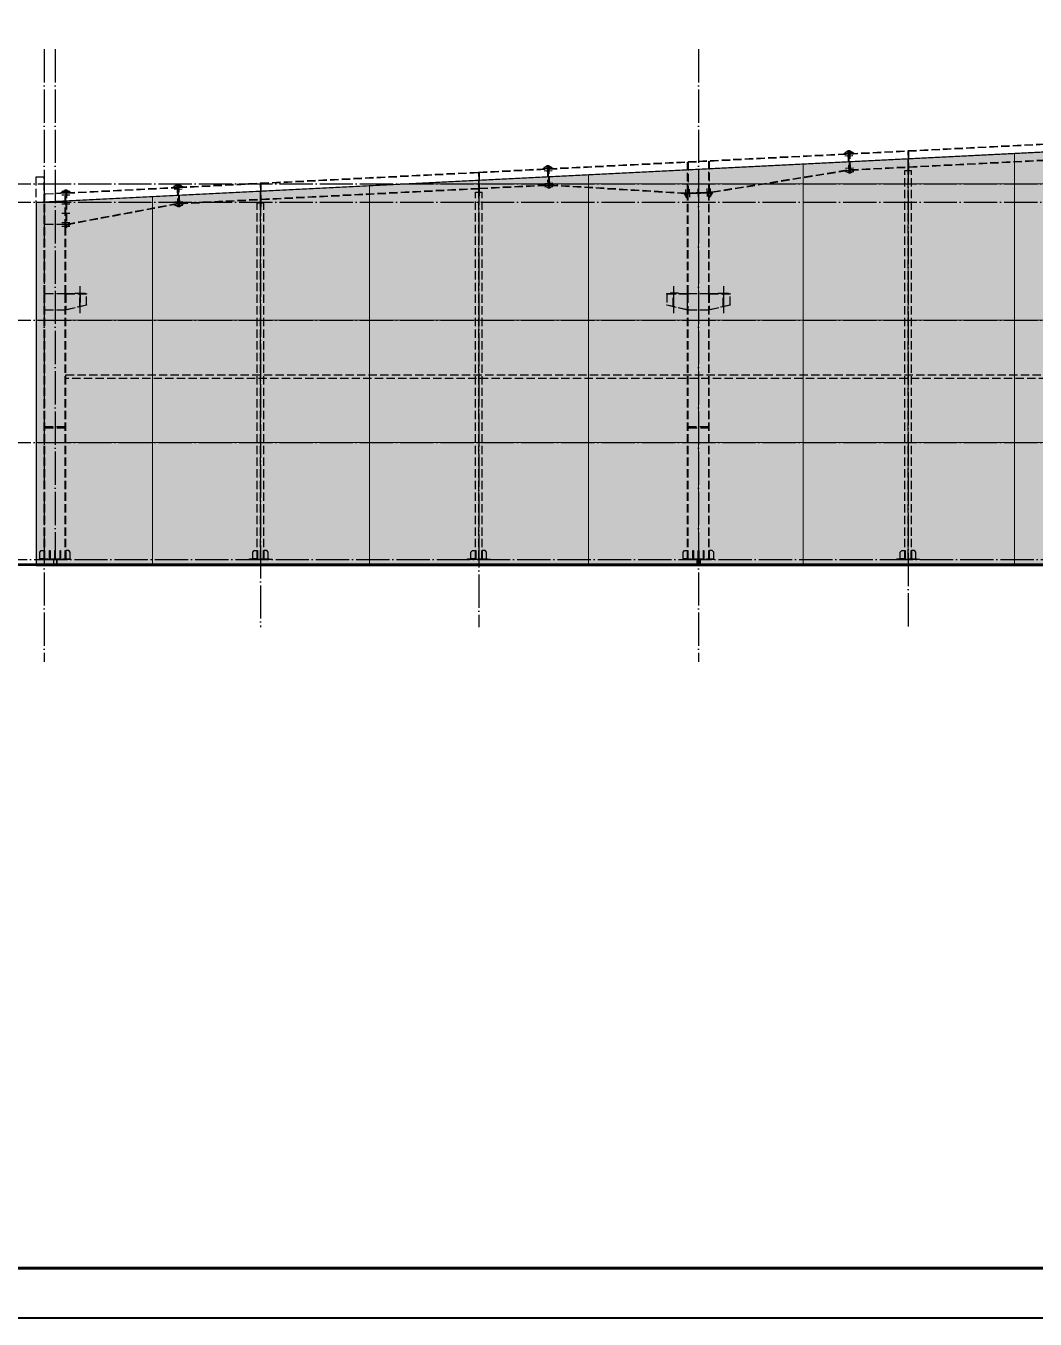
# Model space of a CAD drawing. Extents: x 447413 to 2975780, y -1432727 to 1301644.
# Drawn here: x 2283984 to 2314312, y -835904 to -797017 of the extents above; entities that cross this region are included whole.
import ezdxf

# ---------------------------------------------------------------- set-up
doc = ezdxf.new("R2010")
doc.units = 0
doc.header["$LTSCALE"] = 1000
doc.header["$MEASUREMENT"] = 0
doc.linetypes.add('DASH', pattern=[0.35, 0.25, -0.1])
doc.linetypes.add('DOTE', pattern=[2.42, 2, -0.2, 0.02, -0.2])
for name, color, linetype in [('114', 2, 'Continuous'), ('116', 1, 'Continuous'), ('DOTE', 1, 'Continuous'), ('图框', 253, 'Continuous'), ('墙梁', 2, 'Continuous'), ('字符串标注', 253, 'Continuous'), ('柱子', 3, 'Continuous'), ('钢板标注', 253, 'Continuous')]:
    doc.layers.add(name, color=color, linetype=linetype)

# ---------------------------------------------------------------- blocks, each defined once
blk = doc.blocks.new('A$C6B0021A6')
at = {"layer": '图框', "color": 2, "const_width": 40, "elevation": -84000}
blk.add_lwpolyline([(20, 84120), (118920, 84120), (118920, 20), (20, 20)], close=True, dxfattribs=at)
at = {"layer": '图框', "color": 153, "const_width": 58, "elevation": -84000}
blk.add_lwpolyline([(111420, 1020), (2520, 1020), (2520, 83120), (111420, 83120)], close=True, dxfattribs=at)

msp = doc.modelspace()

# ---------------------------------------------------------------- hatches: boundary and pattern name
h = msp.add_hatch()
h.set_pattern_fill('AR-B816', color=8, scale=200)
h.set_pattern_definition([(0, (879524.17, -1182983.88), (0, 242.6208), []), (90, (879524.17, -1182983.88), (-242.6208, 242.6208), [242.6208, -242.6208])])
h.paths.add_polyline_path([(2332314.1, -799926.6), (2284294.2, -802328.6), (2284294.2, -813242.8), (2380314.2, -813242.8), (2380314.2, -802327.6)])

# ---------------------------------------------------------------- linework, layer by layer
at = {"elevation": 126000}
msp.add_lwpolyline([(2332314.1, -799926.6), (2284294.2, -802328.6), (2284294.2, -813242.8), (2380314.2, -813242.8), (2380314.2, -802327.6)], close=True, dxfattribs=at)
at = {"const_width": 80, "elevation": 126000}
msp.add_lwpolyline([(2282937.9, -813216.3), (2381222.9, -813216.3)], dxfattribs=at)
at = {"layer": '114', "ltscale": 0.1}
for p, q in [((2308592.1, -800817.4, 126000), (2308831.8, -800805.4, 126000)), ((2308597.3, -800923.2, 126000), (2308837, -800911.3, 126000)), ((2299552.1, -801269.6, 126000), (2299791.8, -801257.6, 126000)), ((2299557.4, -801375.5, 126000), (2299797.1, -801363.5, 126000)), ((2308616.2, -801300.7, 126000), (2308855.9, -801288.7, 126000)), ((2308621.5, -801406.6, 126000), (2308861.2, -801394.7, 126000)), ((2288432, -801826.2, 126000), (2288671.7, -801814.2, 126000)), ((2299576.3, -801753, 126000), (2299816, -801741, 126000)), ((2299581.6, -801858.9, 126000), (2299821.3, -801846.9, 126000)), ((2285068.2, -801987.6, 126000), (2285308.2, -801987.6, 126000)), ((2285068.2, -802093.6, 126000), (2285308.2, -802093.6, 126000)), ((2288437.3, -801932.1, 126000), (2288677, -801920.1, 126000)), ((2303827.9, -802175, 126000), (2303819, -801935.2, 126000)), ((2303933.8, -802171.1, 126000), (2303924.9, -801931.3, 126000)), ((2304197.7, -802161.3, 126000), (2304188.8, -801921.5, 126000)), ((2304461.9, -802151.5, 126000), (2304453, -801911.7, 126000)), ((2304567.8, -802147.6, 126000), (2304559, -801907.8, 126000)), ((2285068.2, -802372.6, 126000), (2285308.2, -802372.6, 126000)), ((2288456.2, -802309.4, 126000), (2288695.9, -802297.4, 126000)), ((2288461.5, -802415.4, 126000), (2288701.2, -802403.4, 126000)), ((2285068.2, -802651.6, 126000), (2285308.2, -802651.6, 126000)), ((2285068.2, -802931.6, 126000), (2285308.2, -802931.6, 126000)), ((2285068.2, -803037.8, 126000), (2285308.2, -803037.8, 126000))]:
    msp.add_line(p, q, dxfattribs=at)
at = {"layer": '114', "color": 1, "lineweight": 18, "ltscale": 0.1}
for p, q in [((2308691.9, -800812.4, 126000), (2308731.9, -800810.4, 126000)), ((2308697.2, -800918.3, 126000), (2308737.2, -800916.3, 126000)), ((2299652, -801264.6, 126000), (2299691.9, -801262.6, 126000)), ((2299657.3, -801370.5, 126000), (2299697.2, -801368.5, 126000)), ((2308716.1, -801295.7, 126000), (2308756, -801293.7, 126000)), ((2308721.4, -801401.7, 126000), (2308761.3, -801399.7, 126000)), ((2288531.9, -801821.2, 126000), (2288571.9, -801819.2, 126000)), ((2299676.2, -801748, 126000), (2299716.1, -801746, 126000)), ((2299681.5, -801853.9, 126000), (2299721.4, -801851.9, 126000)), ((2285168.2, -801987.6, 126000), (2285208.2, -801987.6, 126000)), ((2285168.2, -802093.6, 126000), (2285208.2, -802093.6, 126000)), ((2288537.2, -801927.1, 126000), (2288577.2, -801925.1, 126000)), ((2303824.2, -802075.1, 126000), (2303822.7, -802035.1, 126000)), ((2303930.1, -802071.2, 126000), (2303928.7, -802031.2, 126000)), ((2304194, -802061.4, 126000), (2304192.5, -802021.4, 126000)), ((2304458.2, -802051.6, 126000), (2304456.7, -802011.6, 126000)), ((2304564.1, -802047.7, 126000), (2304562.7, -802007.7, 126000)), ((2285168.2, -802372.6, 126000), (2285208.2, -802372.6, 126000)), ((2288556.1, -802304.4, 126000), (2288596.1, -802302.4, 126000)), ((2288561.4, -802410.4, 126000), (2288601.4, -802408.4, 126000)), ((2285168.2, -802651.6, 126000), (2285208.2, -802651.6, 126000)), ((2285168.2, -802931.6, 126000), (2285208.2, -802931.6, 126000)), ((2285168.2, -803037.8, 126000), (2285208.2, -803037.8, 126000))]:
    msp.add_line(p, q, dxfattribs=at)
at = {"layer": '116', "ltscale": 0.1}
for p, q in [((2284809.2, -813066.3, 126000), (2284809.2, -813216.3, 126000)), ((2284817.7, -813066.3, 126000), (2284817.7, -813216.3, 126000)), ((2284900.7, -813066.3, 126000), (2284900.7, -813216.3, 126000)), ((2284909.2, -813066.3, 126000), (2284909.2, -813216.3, 126000)), ((2304144.2, -813066.3, 126000), (2304144.2, -813216.3, 126000)), ((2304152.7, -813066.3, 126000), (2304152.7, -813216.3, 126000)), ((2304235.7, -813066.3, 126000), (2304235.7, -813216.3, 126000)), ((2304244.2, -813066.3, 126000), (2304244.2, -813216.3, 126000)), ((2284809.2, -813216.3, 126000), (2284909.2, -813216.3, 126000)), ((2304144.2, -813216.3, 126000), (2304244.2, -813216.3, 126000))]:
    msp.add_line(p, q, dxfattribs=at)
at = {"layer": 'DOTE', "color": 8, "linetype": 'DOTE', "ltscale": 0.5}
for p, q in [((2284534.2, -797720.1, 126000), (2284534.2, -816144.2, 126000)), ((2284859.2, -797720.1, 126000), (2284859.2, -813066.3, 126000)), ((2304194.2, -797720.1, 126000), (2304194.2, -816144.2, 126000)), ((2310494.2, -800767.3, 126000), (2310494.2, -815102.4, 126000)), ((2297594.2, -801412.7, 126000), (2297594.2, -815102.4, 126000)), ((2291034.2, -801741, 126000), (2291034.2, -815102.4, 126000)), ((2283020.4, -813066.3, 126000), (2384188.3, -813066.3, 126000)), ((2283020.4, -813216.3, 126000), (2384188.3, -813216.3, 126000))]:
    msp.add_line(p, q, dxfattribs=at)
at = {"layer": 'DOTE'}
for p, q in [((2285609.2, -804840.2, 126000), (2285609.2, -805651.6, 126000)), ((2303444.2, -804840.2, 126000), (2303444.2, -805651.6, 126000)), ((2304944.2, -804840.2, 126000), (2304944.2, -805651.6, 126000))]:
    msp.add_line(p, q, dxfattribs=at)
at = {"layer": 'DOTE', "color": 8, "linetype": 'DOTE', "ltscale": 0.5, "elevation": 126000}
for points in [[(2281923, -801766.3), (2384144.5, -801766.3)], [(2281923, -802316.3), (2384144.5, -802316.3)], [(2281923, -805866.3), (2384144.5, -805866.3)], [(2281923, -809541.3), (2336456.7, -809541.3)]]:
    msp.add_lwpolyline(points, dxfattribs=at)
at = {"layer": '墙梁', "color": 2, "const_width": 30, "elevation": 126000}
for points in [[(2284294.2, -802328.6), (2332314.1, -799926.6)], [(2369093.3, -801766.3), (2295534.9, -801766.3)], [(2380314.2, -805866.3), (2284294.2, -805866.3)], [(2380314.2, -809541.3), (2284294.2, -809541.3)]]:
    msp.add_lwpolyline(points, dxfattribs=at)
at = {"layer": '墙梁', "color": 3, "const_width": 30, "elevation": 126000}
for points in [[(2310494.2, -813266.6), (2310494.2, -801018.1)], [(2313694.2, -813216.3), (2313694.2, -800858)], [(2304194.2, -813216.3), (2304194.2, -801333.2)], [(2307344.2, -813216.3), (2307344.2, -801175.6)], [(2294314.2, -813216.3), (2294314.2, -801827.4)], [(2297594.2, -813216.3), (2297594.2, -801663.3)], [(2300894.2, -813216.3), (2300894.2, -801498.3)], [(2287784.2, -813216.3), (2287784.2, -802154)], [(2291034.2, -813216.3), (2291034.2, -801991.5)], [(2284294.2, -813216.3), (2284294.2, -802316.3)]]:
    msp.add_lwpolyline(points, dxfattribs=at)
at = {"layer": '字符串标注', "const_width": 0.1, "elevation": 126000}
msp.add_lwpolyline([(2284859.2, -807633.2, 1), (2284859.1, -807633.2, 1)], format="xyb", close=True, dxfattribs=at)
at = {"layer": '柱子', "color": 254, "linetype": 'DASH'}
for p, q in [((2310494.2, -800767.3, 126000), (2316894.2, -800447.3, 126000)), ((2310495, -800783.3, 126000), (2316895, -800463.3, 126000)), ((2299694.2, -801307.6, 126000), (2304194.2, -801082.3, 126000)), ((2304194.2, -801082.3, 126000), (2308694.2, -800857.3, 126000)), ((2304195, -801098.3, 126000), (2308695, -800873.3, 126000)), ((2304503.2, -801082.9, 126000), (2304519.2, -801082.1, 126000)), ((2304503.2, -802009.9, 126000), (2304503.2, -801082.9, 126000)), ((2304519.2, -801082.1, 126000), (2304519.2, -802009.3, 126000)), ((2308559.3, -800864.1, 126000), (2308689.7, -800767.4, 126000)), ((2308674.2, -800858.3, 126000), (2308559.3, -800864.1, 126000)), ((2308693.2, -800837.4, 126000), (2308674.2, -800858.3, 126000)), ((2308689.7, -800767.4, 126000), (2308709.7, -800766.4, 126000)), ((2308723.6, -801446.6, 126000), (2308689.7, -800767.4, 126000)), ((2308689.7, -800767.4, 126000), (2308693.2, -800837.4, 126000)), ((2308709.7, -800766.4, 126000), (2308729.6, -800765.4, 126000)), ((2308709.7, -800766.4, 126000), (2308743.6, -801445.6, 126000)), ((2308743.6, -801445.6, 126000), (2308709.7, -800766.4, 126000)), ((2308729.6, -800765.4, 126000), (2308763.6, -801444.6, 126000)), ((2308733.1, -800835.4, 126000), (2308729.6, -800765.4, 126000)), ((2308729.6, -800765.4, 126000), (2308869, -800848.6, 126000)), ((2308754.1, -800854.3, 126000), (2308733.1, -800835.4, 126000)), ((2308734.1, -800855.3, 126000), (2310494.2, -800767.3, 126000)), ((2308734.9, -800871.3, 126000), (2310495, -800783.3, 126000)), ((2308869, -800848.6, 126000), (2308754.1, -800854.3, 126000)), ((2310498.2, -800783.2, 126000), (2310508.2, -800782.7, 126000)), ((2310498.2, -801251.7, 126000), (2310498.2, -800783.2, 126000)), ((2310508.2, -800782.7, 126000), (2310508.2, -801251.2, 126000)), ((2310518.3, -801250.7, 126000), (2316918.3, -800930.7, 126000)), ((2310519.1, -801266.7, 126000), (2316919.1, -800946.7, 126000)), ((2291034.2, -801741, 126000), (2297594.2, -801412.7, 126000)), ((2291035, -801757, 126000), (2297595, -801428.6, 126000)), ((2297594.2, -801412.7, 126000), (2299654.2, -801309.6, 126000)), ((2297595, -801428.6, 126000), (2299655, -801325.5, 126000)), ((2297598.2, -801428.5, 126000), (2297608.2, -801428, 126000)), ((2297598.2, -801897.1, 126000), (2297598.2, -801428.5, 126000)), ((2297608.2, -801428, 126000), (2297608.2, -801896.6, 126000)), ((2299519.4, -801316.3, 126000), (2299649.7, -801219.7, 126000)), ((2299634.2, -801310.6, 126000), (2299519.4, -801316.3, 126000)), ((2299653.2, -801289.6, 126000), (2299634.2, -801310.6, 126000)), ((2299649.7, -801219.7, 126000), (2299669.7, -801218.7, 126000)), ((2299683.7, -801898.8, 126000), (2299649.7, -801219.7, 126000)), ((2299649.7, -801219.7, 126000), (2299653.2, -801289.6, 126000)), ((2299669.7, -801218.7, 126000), (2299689.7, -801217.7, 126000)), ((2299669.7, -801218.7, 126000), (2299703.7, -801897.8, 126000)), ((2299703.7, -801897.8, 126000), (2299669.7, -801218.7, 126000)), ((2299689.7, -801217.7, 126000), (2299723.7, -801896.8, 126000)), ((2299693.2, -801287.6, 126000), (2299689.7, -801217.7, 126000)), ((2299689.7, -801217.7, 126000), (2299829, -801300.8, 126000)), ((2299714.1, -801306.6, 126000), (2299693.2, -801287.6, 126000)), ((2299695, -801323.5, 126000), (2304195, -801098.3, 126000)), ((2299829, -801300.8, 126000), (2299714.1, -801306.6, 126000)), ((2303869.2, -801114.6, 126000), (2303885.2, -801113.8, 126000)), ((2303869.2, -802033.4, 126000), (2303869.2, -801114.6, 126000)), ((2303885.2, -801113.8, 126000), (2303885.2, -802032.8, 126000)), ((2304607.8, -802006, 126000), (2308718.3, -801340.6, 126000)), ((2304608.4, -802022.1, 126000), (2308719.1, -801356.7, 126000)), ((2308585.9, -801378.3, 126000), (2308699.4, -801359.9, 126000)), ((2308723.6, -801446.6, 126000), (2308585.9, -801378.3, 126000)), ((2308699.4, -801359.9, 126000), (2308720.1, -801376.7, 126000)), ((2308720.1, -801376.7, 126000), (2308723.6, -801446.6, 126000)), ((2308743.6, -801445.6, 126000), (2308723.6, -801446.6, 126000)), ((2308763.6, -801444.6, 126000), (2308743.6, -801445.6, 126000)), ((2308758.3, -801338.7, 126000), (2310518.3, -801250.7, 126000)), ((2308759.1, -801354.7, 126000), (2310519.1, -801266.7, 126000)), ((2308760.1, -801374.7, 126000), (2308779.1, -801353.7, 126000)), ((2308763.6, -801444.6, 126000), (2308760.1, -801374.7, 126000)), ((2308893.9, -801348, 126000), (2308763.6, -801444.6, 126000)), ((2308779.1, -801353.7, 126000), (2308893.9, -801348, 126000)), ((2310394.2, -813046.3, 126000), (2310394.2, -801368, 126000)), ((2310394.2, -801368, 126000), (2310493.7, -801368, 126000)), ((2310394.2, -801368, 126000), (2310594.2, -801368, 126000)), ((2310493.7, -813046.3, 126000), (2310493.7, -801368, 126000)), ((2310494.7, -813046.3, 126000), (2310494.7, -801368, 126000)), ((2310494.7, -801368, 126000), (2310594.2, -801368, 126000)), ((2310508.2, -801251.2, 126000), (2310498.2, -801251.7, 126000)), ((2310498.2, -801267.8, 126000), (2310508.2, -801267.3, 126000)), ((2310498.2, -801478, 126000), (2310498.2, -801267.8, 126000)), ((2310508.2, -801267.3, 126000), (2310508.2, -801478, 126000)), ((2310594.2, -813046.3, 126000), (2310594.2, -801368, 126000)), ((2288399.3, -801872.9, 126000), (2288529.7, -801776.2, 126000)), ((2288533.2, -801846.2, 126000), (2288514.2, -801867.1, 126000)), ((2288529.7, -801776.2, 126000), (2288549.6, -801775.2, 126000)), ((2288563.7, -802456.4, 126000), (2288529.7, -801776.2, 126000)), ((2288529.7, -801776.2, 126000), (2288533.2, -801846.2, 126000)), ((2288549.6, -801775.2, 126000), (2288569.6, -801774.2, 126000)), ((2288549.6, -801775.2, 126000), (2288583.7, -802455.4, 126000)), ((2288583.7, -802455.4, 126000), (2288549.6, -801775.2, 126000)), ((2288569.6, -801774.2, 126000), (2288603.7, -802454.4, 126000)), ((2288573.1, -801844.2, 126000), (2288569.6, -801774.2, 126000)), ((2288569.6, -801774.2, 126000), (2288709, -801857.4, 126000)), ((2288594.1, -801863.1, 126000), (2288573.1, -801844.2, 126000)), ((2288574.1, -801864.1, 126000), (2291034.2, -801741, 126000)), ((2288574.9, -801880.1, 126000), (2291035, -801757, 126000)), ((2288709, -801857.4, 126000), (2288594.1, -801863.1, 126000)), ((2291038.2, -801756.8, 126000), (2291048.2, -801756.3, 126000)), ((2291038.2, -802225.4, 126000), (2291038.2, -801756.8, 126000)), ((2291048.2, -801756.3, 126000), (2291048.2, -802224.9, 126000)), ((2297618.4, -801896.1, 126000), (2299678.4, -801793, 126000)), ((2297619.2, -801912, 126000), (2299679.2, -801808.9, 126000)), ((2299544.4, -801815.7, 126000), (2299659.2, -801809.9, 126000)), ((2299683.7, -801898.8, 126000), (2299544.4, -801815.7, 126000)), ((2299659.2, -801809.9, 126000), (2299680.2, -801828.9, 126000)), ((2299680.2, -801828.9, 126000), (2299683.7, -801898.8, 126000)), ((2299718.4, -801790.9, 126000), (2303777.9, -802036.8, 126000)), ((2299719.2, -801806.9, 126000), (2303778.5, -802052.9, 126000)), ((2299720.2, -801826.9, 126000), (2299739.1, -801808.1, 126000)), ((2299723.7, -801896.8, 126000), (2299720.2, -801826.9, 126000)), ((2299853.9, -801815.1, 126000), (2299723.7, -801896.8, 126000)), ((2299739.1, -801808.1, 126000), (2299853.9, -801815.1, 126000)), ((2310508.2, -801478, 126000), (2310498.2, -801478, 126000)), ((2284534.2, -802066.3, 126000), (2285168.2, -802034.6, 126000)), ((2285168.2, -802050.6, 126000), (2284534.2, -802082.4, 126000)), ((2284534.2, -802082.4, 126000), (2284534.2, -802066.3, 126000)), ((2284534.2, -802082.4, 126000), (2284550.2, -802081.6, 126000)), ((2284534.2, -805066.3, 126000), (2284534.2, -802082.4, 126000)), ((2284550.2, -805066.3, 126000), (2284550.2, -802081.6, 126000)), ((2285038.3, -802041.1, 126000), (2285168.2, -801949.6, 126000)), ((2285148.2, -802035.6, 126000), (2285038.3, -802041.1, 126000)), ((2285168.2, -802014.6, 126000), (2285148.2, -802035.6, 126000)), ((2285168.2, -803082.8, 126000), (2285168.2, -801942.8, 126000)), ((2285168.2, -801942.8, 126000), (2285188.2, -801942.8, 126000)), ((2285168.2, -801949.6, 126000), (2285168.2, -802014.6, 126000)), ((2285168.2, -802034.6, 126000), (2285168.2, -802050.6, 126000)), ((2285188.2, -801942.8, 126000), (2285188.2, -803082.8, 126000)), ((2285188.2, -803082.8, 126000), (2285188.2, -801942.8, 126000)), ((2285188.2, -801942.8, 126000), (2285208.2, -801942.8, 126000)), ((2285208.2, -802032.6, 126000), (2288534.2, -801866.1, 126000)), ((2285208.2, -802048.6, 126000), (2288535, -801882.1, 126000)), ((2285208.2, -801942.8, 126000), (2285208.2, -803082.8, 126000)), ((2285208.2, -802012.6, 126000), (2285208.2, -801947.6, 126000)), ((2285208.2, -801947.6, 126000), (2285338, -802026.1, 126000)), ((2285228.1, -802031.6, 126000), (2285208.2, -802012.6, 126000)), ((2285338, -802026.1, 126000), (2285228.1, -802031.6, 126000)), ((2288514.2, -801867.1, 126000), (2288399.3, -801872.9, 126000)), ((2288598.3, -802347.5, 126000), (2291058.4, -802224.4, 126000)), ((2288599.1, -802363.5, 126000), (2291059.2, -802240.4, 126000)), ((2291048.2, -802224.9, 126000), (2291038.2, -802225.4, 126000)), ((2291038.2, -802241.4, 126000), (2291048.2, -802240.9, 126000)), ((2291038.2, -802456.6, 126000), (2291038.2, -802241.4, 126000)), ((2291048.2, -802240.9, 126000), (2291048.2, -802456.6, 126000)), ((2291058.4, -802224.4, 126000), (2297618.4, -801896.1, 126000)), ((2291059.2, -802240.4, 126000), (2297619.2, -801912, 126000)), ((2297494.2, -813046.3, 126000), (2297494.2, -802013.3, 126000)), ((2297494.2, -802013.3, 126000), (2297593.7, -802013.3, 126000)), ((2297494.2, -802013.3, 126000), (2297694.2, -802013.3, 126000)), ((2297593.7, -813046.3, 126000), (2297593.7, -802013.3, 126000)), ((2297594.7, -813046.3, 126000), (2297594.7, -802013.3, 126000)), ((2297594.7, -802013.3, 126000), (2297694.2, -802013.3, 126000)), ((2297608.2, -801896.6, 126000), (2297598.2, -801897.1, 126000)), ((2297598.2, -801913.1, 126000), (2297608.2, -801912.6, 126000)), ((2297598.2, -802123.3, 126000), (2297598.2, -801913.1, 126000)), ((2297608.2, -802123.3, 126000), (2297598.2, -802123.3, 126000)), ((2297608.2, -801912.6, 126000), (2297608.2, -802123.3, 126000)), ((2297694.2, -813046.3, 126000), (2297694.2, -802013.3, 126000)), ((2299703.7, -801897.8, 126000), (2299683.7, -801898.8, 126000)), ((2299723.7, -801896.8, 126000), (2299703.7, -801897.8, 126000)), ((2303777.9, -802036.8, 126000), (2304607.8, -802006, 126000)), ((2303778.6, -802056.8, 126000), (2303777.9, -802036.8, 126000)), ((2304608.5, -802026, 126000), (2303778.6, -802056.8, 126000)), ((2303778.6, -802056.8, 126000), (2304608.5, -802026, 126000)), ((2303779.4, -802076.8, 126000), (2303778.6, -802056.8, 126000)), ((2304609.3, -802046, 126000), (2303779.4, -802076.8, 126000)), ((2303784.2, -802076.6, 126000), (2303849.2, -802074.2, 126000)), ((2303869.2, -802203.4, 126000), (2303784.2, -802076.6, 126000)), ((2303849.2, -802074.2, 126000), (2303869.2, -802093.4, 126000)), ((2303885.2, -802032.8, 126000), (2303869.2, -802033.4, 126000)), ((2303869.2, -802073.4, 126000), (2303885.2, -802072.8, 126000)), ((2303869.2, -805066.3, 126000), (2303869.2, -802073.4, 126000)), ((2303869.2, -802093.4, 126000), (2303869.2, -802203.4, 126000)), ((2303885.2, -805066.3, 126000), (2303885.2, -802072.8, 126000)), ((2304519.2, -802009.3, 126000), (2304503.2, -802009.9, 126000)), ((2304503.2, -802049.9, 126000), (2304519.2, -802049.3, 126000)), ((2304503.2, -805066.3, 126000), (2304503.2, -802049.9, 126000)), ((2304604.1, -802046.2, 126000), (2304519.2, -802179.3, 126000)), ((2304519.2, -802069.3, 126000), (2304539.2, -802048.6, 126000)), ((2304519.2, -805066.3, 126000), (2304519.2, -802049.3, 126000)), ((2304519.2, -802179.3, 126000), (2304519.2, -802069.3, 126000)), ((2304539.2, -802048.6, 126000), (2304604.1, -802046.2, 126000)), ((2304607.8, -802006, 126000), (2304608.5, -802026, 126000)), ((2304608.5, -802026, 126000), (2304609.3, -802046, 126000)), ((2285208.2, -802976.6, 126000), (2288558.4, -802349.4, 126000)), ((2285208.2, -802992.8, 126000), (2288559.2, -802365.5, 126000)), ((2288426.5, -802390.3, 126000), (2288539.5, -802369.2, 126000)), ((2288563.7, -802455.4, 126000), (2288426.5, -802390.3, 126000)), ((2288539.5, -802369.2, 126000), (2288560.2, -802385.5, 126000)), ((2288560.2, -802385.5, 126000), (2288563.7, -802455.4, 126000)), ((2288583.7, -802455.4, 126000), (2288563.7, -802456.4, 126000)), ((2288603.7, -802454.4, 126000), (2288583.7, -802455.4, 126000)), ((2288600.1, -802383.5, 126000), (2288619.1, -802362.5, 126000)), ((2288603.6, -802453.4, 126000), (2288600.1, -802383.5, 126000)), ((2288733.9, -802356.8, 126000), (2288603.6, -802453.4, 126000)), ((2288619.1, -802362.5, 126000), (2288733.9, -802356.8, 126000)), ((2290934.2, -813046.3, 126000), (2290934.2, -802341.6, 126000)), ((2290934.2, -802341.6, 126000), (2291033.7, -802341.6, 126000)), ((2290934.2, -802341.6, 126000), (2291134.2, -802341.6, 126000)), ((2291033.7, -813046.3, 126000), (2291033.7, -802341.6, 126000)), ((2291034.7, -813046.3, 126000), (2291034.7, -802341.6, 126000)), ((2291034.7, -802341.6, 126000), (2291134.2, -802341.6, 126000)), ((2291048.2, -802456.6, 126000), (2291038.2, -802456.6, 126000)), ((2291134.2, -813046.3, 126000), (2291134.2, -802341.6, 126000)), ((2284550.2, -802976.7, 126000), (2285168.2, -802976.7, 126000)), ((2284550.2, -802992.7, 126000), (2284550.2, -802976.7, 126000)), ((2285168.2, -802992.7, 126000), (2284550.2, -802992.7, 126000)), ((2285168.2, -802976.7, 126000), (2285168.2, -802992.7, 126000)), ((2285336, -802968.9, 126000), (2285208.2, -803077.8, 126000)), ((2285208.2, -803012.8, 126000), (2285227.8, -802989.2, 126000)), ((2285208.2, -803077.8, 126000), (2285208.2, -803012.8, 126000)), ((2285227.8, -802989.2, 126000), (2285336, -802968.9, 126000)), ((2285168.2, -805066.3, 126000), (2285168.2, -803082.8, 126000)), ((2285168.2, -803082.8, 126000), (2285184.2, -803082.8, 126000)), ((2285188.2, -803082.8, 126000), (2285168.2, -803082.8, 126000)), ((2285184.2, -805066.3, 126000), (2285184.2, -803082.8, 126000)), ((2285208.2, -803082.8, 126000), (2285188.2, -803082.8, 126000)), ((2284534.2, -813046.3, 126000), (2284534.2, -805066.3, 126000)), ((2284534.2, -805066.3, 126000), (2284550.2, -805066.3, 126000)), ((2284550.2, -813046.3, 126000), (2284550.2, -805066.3, 126000)), ((2284550.2, -805066.3, 126000), (2285168.2, -805066.3, 126000)), ((2284550.2, -805066.3, 126000), (2285168.2, -805066.3, 126000)), ((2284550.2, -805077.3, 126000), (2284550.2, -805066.3, 126000)), ((2285168.2, -805077.3, 126000), (2284550.2, -805077.3, 126000)), ((2285168.2, -813046.3, 126000), (2285168.2, -805066.3, 126000)), ((2285168.2, -805066.3, 126000), (2285184.2, -805066.3, 126000)), ((2285168.2, -805066.3, 126000), (2285168.2, -805077.3, 126000)), ((2285184.2, -813046.3, 126000), (2285184.2, -805066.3, 126000)), ((2285184.2, -805066.3, 126000), (2285809.2, -805066.3, 126000)), ((2285184.2, -805082.3, 126000), (2285184.2, -805066.3, 126000)), ((2285809.2, -805082.3, 126000), (2285184.2, -805082.3, 126000)), ((2285184.2, -805082.3, 126000), (2285184.2, -805550.3, 126000)), ((2285809.2, -805082.3, 126000), (2285184.2, -805082.3, 126000)), ((2285454.2, -805050.3, 126000), (2285764.2, -805050.3, 126000)), ((2285454.2, -805066.3, 126000), (2285454.2, -805050.3, 126000)), ((2285764.2, -805066.3, 126000), (2285454.2, -805066.3, 126000)), ((2285603.7, -805449.7, 126000), (2285603.7, -805082.3, 126000)), ((2285603.7, -805082.3, 126000), (2285614.7, -805082.3, 126000)), ((2285614.7, -805082.3, 126000), (2285614.7, -805447, 126000)), ((2285764.2, -805050.3, 126000), (2285764.2, -805066.3, 126000)), ((2285809.2, -805066.3, 126000), (2285809.2, -805082.3, 126000)), ((2285809.2, -805400.3, 126000), (2285809.2, -805082.3, 126000)), ((2303244.2, -805066.3, 126000), (2303869.2, -805066.3, 126000)), ((2303244.2, -805082.3, 126000), (2303244.2, -805066.3, 126000)), ((2303869.2, -805082.3, 126000), (2303244.2, -805082.3, 126000)), ((2303244.2, -805082.3, 126000), (2303244.2, -805400.3, 126000)), ((2303869.2, -805082.3, 126000), (2303244.2, -805082.3, 126000)), ((2303599.2, -805050.3, 126000), (2303289.2, -805050.3, 126000)), ((2303289.2, -805050.3, 126000), (2303289.2, -805066.3, 126000)), ((2303289.2, -805066.3, 126000), (2303599.2, -805066.3, 126000)), ((2303438.7, -805447, 126000), (2303438.7, -805082.3, 126000)), ((2303438.7, -805082.3, 126000), (2303449.7, -805082.3, 126000)), ((2303449.7, -805082.3, 126000), (2303449.7, -805449.7, 126000)), ((2303599.2, -805066.3, 126000), (2303599.2, -805050.3, 126000)), ((2303869.2, -813046.3, 126000), (2303869.2, -805066.3, 126000)), ((2303869.2, -805066.3, 126000), (2303885.2, -805066.3, 126000)), ((2303869.2, -805066.3, 126000), (2303869.2, -805082.3, 126000)), ((2303869.2, -805550.3, 126000), (2303869.2, -805082.3, 126000)), ((2303885.2, -813046.3, 126000), (2303885.2, -805066.3, 126000)), ((2303885.2, -805066.3, 126000), (2304503.2, -805066.3, 126000)), ((2303885.2, -805066.3, 126000), (2304503.2, -805066.3, 126000)), ((2303885.2, -805077.3, 126000), (2303885.2, -805066.3, 126000)), ((2304503.2, -805077.3, 126000), (2303885.2, -805077.3, 126000)), ((2304503.2, -813046.3, 126000), (2304503.2, -805066.3, 126000)), ((2304503.2, -805066.3, 126000), (2304519.2, -805066.3, 126000)), ((2304503.2, -805066.3, 126000), (2304503.2, -805077.3, 126000)), ((2304519.2, -813046.3, 126000), (2304519.2, -805066.3, 126000)), ((2304519.2, -805066.3, 126000), (2305144.2, -805066.3, 126000)), ((2304519.2, -805082.3, 126000), (2304519.2, -805066.3, 126000)), ((2305144.2, -805082.3, 126000), (2304519.2, -805082.3, 126000)), ((2304519.2, -805082.3, 126000), (2304519.2, -805550.3, 126000)), ((2305144.2, -805082.3, 126000), (2304519.2, -805082.3, 126000)), ((2304789.2, -805050.3, 126000), (2305099.2, -805050.3, 126000)), ((2304789.2, -805066.3, 126000), (2304789.2, -805050.3, 126000)), ((2305099.2, -805066.3, 126000), (2304789.2, -805066.3, 126000)), ((2304938.7, -805449.7, 126000), (2304938.7, -805082.3, 126000)), ((2304938.7, -805082.3, 126000), (2304949.7, -805082.3, 126000)), ((2304949.7, -805082.3, 126000), (2304949.7, -805447, 126000)), ((2305099.2, -805050.3, 126000), (2305099.2, -805066.3, 126000)), ((2305144.2, -805066.3, 126000), (2305144.2, -805082.3, 126000)), ((2305144.2, -805400.3, 126000), (2305144.2, -805082.3, 126000)), ((2284550.2, -805555.3, 126000), (2285168.2, -805555.3, 126000)), ((2284550.2, -805566.3, 126000), (2284550.2, -805555.3, 126000)), ((2285168.2, -805566.3, 126000), (2284550.2, -805566.3, 126000)), ((2285168.2, -805555.3, 126000), (2285168.2, -805566.3, 126000)), ((2285184.2, -805550.3, 126000), (2285809.2, -805400.3, 126000)), ((2285184.2, -805550.3, 126000), (2285809.2, -805400.3, 126000)), ((2285809.2, -805416.3, 126000), (2285184.2, -805566.3, 126000)), ((2285184.2, -805566.3, 126000), (2285184.2, -805550.3, 126000)), ((2285809.2, -805400.3, 126000), (2285809.2, -805416.3, 126000)), ((2303244.2, -805400.3, 126000), (2303869.2, -805550.3, 126000)), ((2303244.2, -805400.3, 126000), (2303869.2, -805550.3, 126000)), ((2303244.2, -805416.3, 126000), (2303244.2, -805400.3, 126000)), ((2303869.2, -805566.3, 126000), (2303244.2, -805416.3, 126000)), ((2303869.2, -805550.3, 126000), (2303869.2, -805566.3, 126000)), ((2303885.2, -805555.3, 126000), (2304503.2, -805555.3, 126000)), ((2303885.2, -805566.3, 126000), (2303885.2, -805555.3, 126000)), ((2304503.2, -805566.3, 126000), (2303885.2, -805566.3, 126000)), ((2304503.2, -805555.3, 126000), (2304503.2, -805566.3, 126000)), ((2304519.2, -805550.3, 126000), (2305144.2, -805400.3, 126000)), ((2304519.2, -805550.3, 126000), (2305144.2, -805400.3, 126000)), ((2305144.2, -805416.3, 126000), (2304519.2, -805566.3, 126000)), ((2304519.2, -805566.3, 126000), (2304519.2, -805550.3, 126000)), ((2305144.2, -805400.3, 126000), (2305144.2, -805416.3, 126000)), ((2284550.2, -809066.3, 126000), (2285168.2, -809066.3, 126000)), ((2285168.2, -809116.3, 126000), (2284550.2, -809116.3, 126000)), ((2303885.2, -809066.3, 126000), (2304503.2, -809066.3, 126000)), ((2304503.2, -809116.3, 126000), (2303885.2, -809116.3, 126000)), ((2284399.2, -812841.3, 126000), (2284444.2, -812796.3, 126000)), ((2284399.2, -813046.3, 126000), (2284399.2, -812841.3, 126000)), ((2284399.2, -813066.3, 126000), (2284399.2, -813046.3, 126000)), ((2284399.2, -813046.3, 126000), (2285319.2, -813046.3, 126000)), ((2284514.2, -813046.3, 126000), (2284399.2, -813046.3, 126000)), ((2285319.2, -813066.3, 126000), (2284399.2, -813066.3, 126000)), ((2284444.2, -812796.3, 126000), (2284534.2, -812796.3, 126000)), ((2284534.2, -813026.3, 126000), (2284514.2, -813046.3, 126000)), ((2284534.2, -812796.3, 126000), (2284534.2, -813026.3, 126000)), ((2284534.2, -813046.3, 126000), (2284534.2, -812796.3, 126000)), ((2284534.2, -812796.3, 126000), (2284544.2, -812796.3, 126000)), ((2284544.2, -813046.3, 126000), (2284534.2, -813046.3, 126000)), ((2284544.2, -812796.3, 126000), (2284544.2, -813046.3, 126000)), ((2284692.7, -813046.3, 126000), (2284692.7, -812796.3, 126000)), ((2284692.7, -812796.3, 126000), (2284708.7, -812796.3, 126000)), ((2284708.7, -813046.3, 126000), (2284692.7, -813046.3, 126000)), ((2284708.7, -812796.3, 126000), (2284708.7, -813046.3, 126000)), ((2284851.2, -813046.3, 126000), (2284851.2, -812796.3, 126000)), ((2284851.2, -812796.3, 126000), (2284867.2, -812796.3, 126000)), ((2284867.2, -813046.3, 126000), (2284851.2, -813046.3, 126000)), ((2284867.2, -812796.3, 126000), (2284867.2, -813046.3, 126000)), ((2285009.7, -813046.3, 126000), (2285009.7, -812796.3, 126000)), ((2285009.7, -812796.3, 126000), (2285025.7, -812796.3, 126000)), ((2285025.7, -813046.3, 126000), (2285009.7, -813046.3, 126000)), ((2285025.7, -812796.3, 126000), (2285025.7, -813046.3, 126000)), ((2285174.2, -813046.3, 126000), (2285174.2, -812796.3, 126000)), ((2285174.2, -812796.3, 126000), (2285184.2, -812796.3, 126000)), ((2285184.2, -813046.3, 126000), (2285174.2, -813046.3, 126000)), ((2285184.2, -812796.3, 126000), (2285184.2, -813026.3, 126000)), ((2285274.2, -812796.3, 126000), (2285184.2, -812796.3, 126000)), ((2285184.2, -812796.3, 126000), (2285184.2, -813046.3, 126000)), ((2285184.2, -813026.3, 126000), (2285204.2, -813046.3, 126000)), ((2285204.2, -813046.3, 126000), (2285319.2, -813046.3, 126000)), ((2285319.2, -812841.3, 126000), (2285274.2, -812796.3, 126000)), ((2285319.2, -813046.3, 126000), (2285319.2, -812841.3, 126000)), ((2285319.2, -813046.3, 126000), (2285319.2, -813066.3, 126000)), ((2290699.2, -813066.3, 126000), (2290699.2, -813046.3, 126000)), ((2290699.2, -813046.3, 126000), (2291369.2, -813046.3, 126000)), ((2291369.2, -813066.3, 126000), (2290699.2, -813066.3, 126000)), ((2290799.2, -812841.3, 126000), (2290844.2, -812796.3, 126000)), ((2290799.2, -813046.3, 126000), (2290799.2, -812841.3, 126000)), ((2290914.2, -813046.3, 126000), (2290799.2, -813046.3, 126000)), ((2290844.2, -812796.3, 126000), (2290934.2, -812796.3, 126000)), ((2290934.2, -813026.3, 126000), (2290914.2, -813046.3, 126000)), ((2290934.2, -812796.3, 126000), (2290934.2, -813026.3, 126000)), ((2290934.2, -813046.3, 126000), (2290934.2, -812796.3, 126000)), ((2290934.2, -812796.3, 126000), (2290944.2, -812796.3, 126000)), ((2290944.2, -813046.3, 126000), (2290934.2, -813046.3, 126000)), ((2290944.2, -812796.3, 126000), (2290944.2, -813046.3, 126000)), ((2291124.2, -813046.3, 126000), (2291124.2, -812796.3, 126000)), ((2291124.2, -812796.3, 126000), (2291134.2, -812796.3, 126000)), ((2291134.2, -813046.3, 126000), (2291124.2, -813046.3, 126000)), ((2291134.2, -812796.3, 126000), (2291134.2, -813026.3, 126000)), ((2291224.2, -812796.3, 126000), (2291134.2, -812796.3, 126000)), ((2291134.2, -812796.3, 126000), (2291134.2, -813046.3, 126000)), ((2291134.2, -813026.3, 126000), (2291154.2, -813046.3, 126000)), ((2291154.2, -813046.3, 126000), (2291269.2, -813046.3, 126000)), ((2291269.2, -812841.3, 126000), (2291224.2, -812796.3, 126000)), ((2291269.2, -813046.3, 126000), (2291269.2, -812841.3, 126000)), ((2291369.2, -813046.3, 126000), (2291369.2, -813066.3, 126000)), ((2297259.2, -813066.3, 126000), (2297259.2, -813046.3, 126000)), ((2297259.2, -813046.3, 126000), (2297929.2, -813046.3, 126000)), ((2297929.2, -813066.3, 126000), (2297259.2, -813066.3, 126000)), ((2297359.2, -812841.3, 126000), (2297404.2, -812796.3, 126000)), ((2297359.2, -813046.3, 126000), (2297359.2, -812841.3, 126000)), ((2297474.2, -813046.3, 126000), (2297359.2, -813046.3, 126000)), ((2297404.2, -812796.3, 126000), (2297494.2, -812796.3, 126000)), ((2297494.2, -813026.3, 126000), (2297474.2, -813046.3, 126000)), ((2297494.2, -812796.3, 126000), (2297494.2, -813026.3, 126000)), ((2297494.2, -813046.3, 126000), (2297494.2, -812796.3, 126000)), ((2297494.2, -812796.3, 126000), (2297504.2, -812796.3, 126000)), ((2297504.2, -813046.3, 126000), (2297494.2, -813046.3, 126000)), ((2297504.2, -812796.3, 126000), (2297504.2, -813046.3, 126000)), ((2297684.2, -813046.3, 126000), (2297684.2, -812796.3, 126000)), ((2297684.2, -812796.3, 126000), (2297694.2, -812796.3, 126000)), ((2297694.2, -813046.3, 126000), (2297684.2, -813046.3, 126000)), ((2297694.2, -812796.3, 126000), (2297694.2, -813026.3, 126000)), ((2297784.2, -812796.3, 126000), (2297694.2, -812796.3, 126000)), ((2297694.2, -812796.3, 126000), (2297694.2, -813046.3, 126000)), ((2297694.2, -813026.3, 126000), (2297714.2, -813046.3, 126000)), ((2297714.2, -813046.3, 126000), (2297829.2, -813046.3, 126000)), ((2297829.2, -812841.3, 126000), (2297784.2, -812796.3, 126000)), ((2297829.2, -813046.3, 126000), (2297829.2, -812841.3, 126000)), ((2297929.2, -813046.3, 126000), (2297929.2, -813066.3, 126000)), ((2303734.2, -812841.3, 126000), (2303779.2, -812796.3, 126000)), ((2303734.2, -813046.3, 126000), (2303734.2, -812841.3, 126000)), ((2303734.2, -813066.3, 126000), (2303734.2, -813046.3, 126000)), ((2303734.2, -813046.3, 126000), (2304654.2, -813046.3, 126000)), ((2303849.2, -813046.3, 126000), (2303734.2, -813046.3, 126000)), ((2304654.2, -813066.3, 126000), (2303734.2, -813066.3, 126000)), ((2303779.2, -812796.3, 126000), (2303869.2, -812796.3, 126000)), ((2303869.2, -813026.3, 126000), (2303849.2, -813046.3, 126000)), ((2303869.2, -812796.3, 126000), (2303869.2, -813026.3, 126000)), ((2303869.2, -813046.3, 126000), (2303869.2, -812796.3, 126000)), ((2303869.2, -812796.3, 126000), (2303879.2, -812796.3, 126000)), ((2303879.2, -813046.3, 126000), (2303869.2, -813046.3, 126000)), ((2303879.2, -812796.3, 126000), (2303879.2, -813046.3, 126000)), ((2304027.7, -813046.3, 126000), (2304027.7, -812796.3, 126000)), ((2304027.7, -812796.3, 126000), (2304043.7, -812796.3, 126000)), ((2304043.7, -813046.3, 126000), (2304027.7, -813046.3, 126000)), ((2304043.7, -812796.3, 126000), (2304043.7, -813046.3, 126000)), ((2304186.2, -813046.3, 126000), (2304186.2, -812796.3, 126000)), ((2304186.2, -812796.3, 126000), (2304202.2, -812796.3, 126000)), ((2304202.2, -813046.3, 126000), (2304186.2, -813046.3, 126000)), ((2304202.2, -812796.3, 126000), (2304202.2, -813046.3, 126000)), ((2304344.7, -813046.3, 126000), (2304344.7, -812796.3, 126000)), ((2304344.7, -812796.3, 126000), (2304360.7, -812796.3, 126000)), ((2304360.7, -813046.3, 126000), (2304344.7, -813046.3, 126000)), ((2304360.7, -812796.3, 126000), (2304360.7, -813046.3, 126000)), ((2304509.2, -813046.3, 126000), (2304509.2, -812796.3, 126000)), ((2304509.2, -812796.3, 126000), (2304519.2, -812796.3, 126000)), ((2304519.2, -813046.3, 126000), (2304509.2, -813046.3, 126000)), ((2304519.2, -812796.3, 126000), (2304519.2, -813026.3, 126000)), ((2304609.2, -812796.3, 126000), (2304519.2, -812796.3, 126000)), ((2304519.2, -812796.3, 126000), (2304519.2, -813046.3, 126000)), ((2304519.2, -813026.3, 126000), (2304539.2, -813046.3, 126000)), ((2304539.2, -813046.3, 126000), (2304654.2, -813046.3, 126000)), ((2304654.2, -812841.3, 126000), (2304609.2, -812796.3, 126000)), ((2304654.2, -813046.3, 126000), (2304654.2, -812841.3, 126000)), ((2304654.2, -813046.3, 126000), (2304654.2, -813066.3, 126000)), ((2310159.2, -813066.3, 126000), (2310159.2, -813046.3, 126000)), ((2310159.2, -813046.3, 126000), (2310829.2, -813046.3, 126000)), ((2310829.2, -813066.3, 126000), (2310159.2, -813066.3, 126000)), ((2310259.2, -812841.3, 126000), (2310304.2, -812796.3, 126000)), ((2310259.2, -813046.3, 126000), (2310259.2, -812841.3, 126000)), ((2310374.2, -813046.3, 126000), (2310259.2, -813046.3, 126000)), ((2310304.2, -812796.3, 126000), (2310394.2, -812796.3, 126000)), ((2310394.2, -813026.3, 126000), (2310374.2, -813046.3, 126000)), ((2310394.2, -812796.3, 126000), (2310394.2, -813026.3, 126000)), ((2310394.2, -813046.3, 126000), (2310394.2, -812796.3, 126000)), ((2310394.2, -812796.3, 126000), (2310404.2, -812796.3, 126000)), ((2310404.2, -813046.3, 126000), (2310394.2, -813046.3, 126000)), ((2310404.2, -812796.3, 126000), (2310404.2, -813046.3, 126000)), ((2310584.2, -813046.3, 126000), (2310584.2, -812796.3, 126000)), ((2310584.2, -812796.3, 126000), (2310594.2, -812796.3, 126000)), ((2310594.2, -813046.3, 126000), (2310584.2, -813046.3, 126000)), ((2310594.2, -812796.3, 126000), (2310594.2, -813026.3, 126000)), ((2310684.2, -812796.3, 126000), (2310594.2, -812796.3, 126000)), ((2310594.2, -812796.3, 126000), (2310594.2, -813046.3, 126000)), ((2310594.2, -813026.3, 126000), (2310614.2, -813046.3, 126000)), ((2310614.2, -813046.3, 126000), (2310729.2, -813046.3, 126000)), ((2310729.2, -812841.3, 126000), (2310684.2, -812796.3, 126000)), ((2310729.2, -813046.3, 126000), (2310729.2, -812841.3, 126000)), ((2310829.2, -813046.3, 126000), (2310829.2, -813066.3, 126000))]:
    msp.add_line(p, q, dxfattribs=at)
at = {"layer": '柱子', "color": 254, "linetype": 'DASH', "elevation": 126000}
for points in [[(2284284.2, -802316.3), (2284534.2, -802316.3), (2284534.2, -801566.3), (2284284.2, -801566.3)], [(2285184.2, -807514.4), (2379424.2, -807515.7), (2379424.2, -807617), (2285184.2, -807615.9)]]:
    msp.add_lwpolyline(points, close=True, dxfattribs=at)
at = {"layer": '钢板标注', "const_width": 0.1, "elevation": 126000}
msp.add_lwpolyline([(2284859.2, -802984.7, 1), (2284859.1, -802984.7, 1)], format="xyb", close=True, dxfattribs=at)

# ---------------------------------------------------------------- block references
at = {"xscale": 1.5, "yscale": 1.5, "zscale": 1.5}
msp.add_blockref('A$C6B0021A6', (2253682, -835904.4, 252000), dxfattribs=at)

doc.saveas('drawing.dxf')
